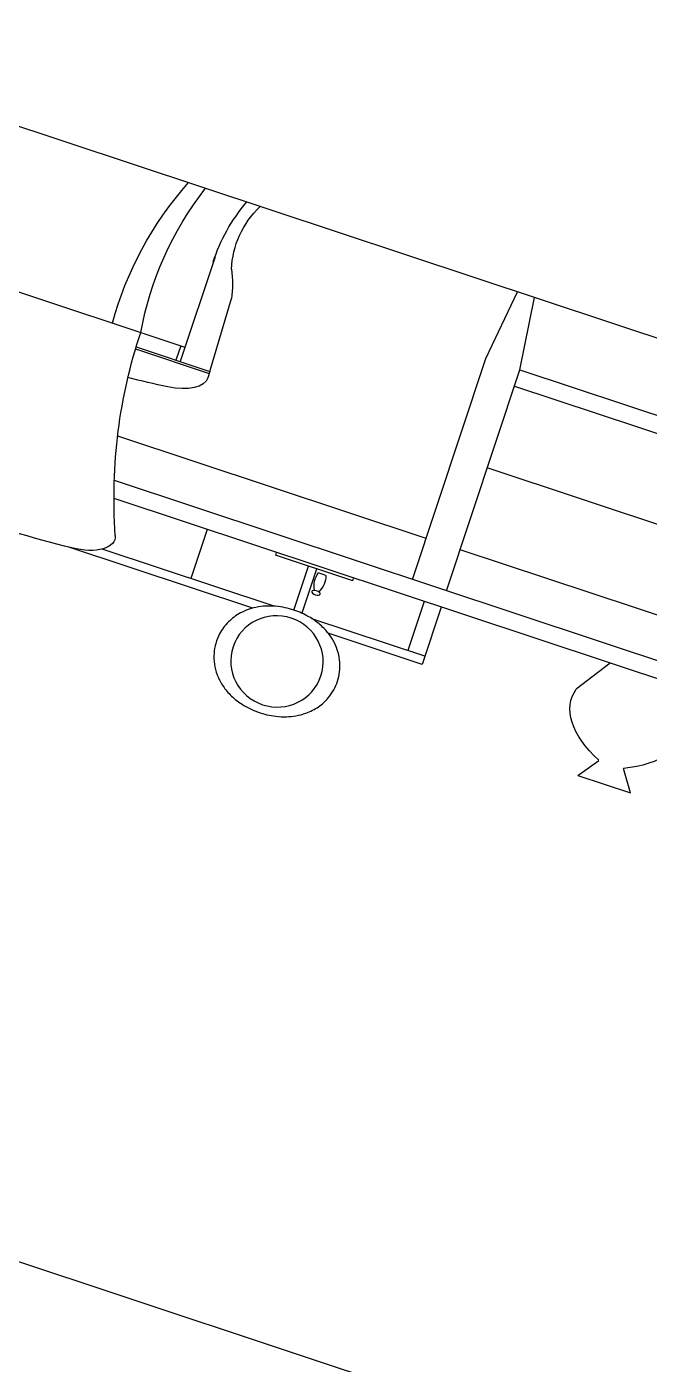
# Model space of a CAD drawing. Header units: millimetres. Extents: x -36495272392165 to 352544598049420, y -228287860276617 to 83349.
# Drawn here: x 303726495626777 to 315835559756516, y -125123754092354 to -99093793713234 of the extents above; entities that cross this region are included whole.
import ezdxf

# ---------------------------------------------------------------- set-up
doc = ezdxf.new("R2010")
doc.units = ezdxf.units.MM
doc.header["$MEASUREMENT"] = 0

# ---------------------------------------------------------------- blocks, each defined once
blk = doc.blocks.new('working_place (2)')
for p, q in [((46.1, 2531.7), (20372.3, 2531.7)), ((19164.7, 1052.4), (19226.5, 1052.4)), ((19164.7, 1052.4), (19181.6, 1004)), ((19226.5, 1052.4), (19210.5, 1004)), ((18761.7, 921.7), (18545.4, 921.7)), ((18960.7, 921.7), (18850.3, 921.7)), ((18960.7, 781.7), (18960.7, 921.7)), ((18783.8, 901.7), (18581.5, 901.7)), ((18685.7, 781.7), (18685.7, 901.7)), ((18806, 896), (18806, 788.2)), ((18815.7, 896), (18815.7, 788.2)), ((18960.7, 901.7), (18828.1, 901.7)), ((18940.7, 781.7), (18940.7, 901.7)), ((19159.5, 781.7), (19132.6, 863.9)), ((18827.7, 796.1), (18818.8, 796.1)), ((20040.7, 781.7), (18576.4, 781.7)), ((18857.8, 788.2), (18766.9, 788.2)), ((18766.9, 781.7), (18766.9, 788.2)), ((18857.8, 788.2), (18857.8, 781.7)), ((20040.7, 741.7), (18570.4, 741.7)), ((18920.7, 741.7), (18920.7, 201.7)), ((18960.7, 741.7), (18960.7, 201.7)), ((18920.7, 641.7), (18558.3, 641.7)), ((20000.7, 641.7), (18960.7, 641.7)), ((18546.5, 436.7), (18633.2, 436.7)), ((18633.2, 431.7), (18633.2, 447.6)), ((19215.7, 441.7), (18960.7, 441.7)), ((18546.5, 431.7), (18633.2, 431.7)), ((18593.2, 396.7), (18593.2, 431.7)), ((18598.2, 175.6), (18598.2, 431.7)), ((18633.2, 431.7), (18630.5, 255.6)), ((18223.2, 396.7), (18598.2, 396.7)), ((18960.7, 241.7), (20000.7, 241.7)), ((18920.7, 201.7), (18930.7, 31.7)), ((18960.7, 201.7), (18950.7, 31.7)), ((18960.7, 201.7), (20000.7, 201.7)), ((46.1, 31.7), (20372.3, 31.7))]:
    blk.add_line(p, q)
blk.add_circle((18823.2, 841.7), 5)
for centre, radius, start, end in [((19291.7, 886.8), 160.8, 133.2339, 188.3749), ((19100.3, 886.8), 160.8, 351.6251, 46.7661), ((18410.7, 18.6), 913.1, 81.2843, 98.7157), ((18541.5, 871.7), 50, 349.0327, 81.2843), ((20972.1, 400.7), 2425.9, 169.0327, 180.0942), ((18919.4, 812), 101.9, 165.5803, 188.93), ((18727, 812), 101.9, 351.07, 14.4201), ((18410.7, -323.4), 840.1, 77.3893, 80.5576), ((18583.2, 447.6), 50, 0, 77.3893), ((20098.5, 347.3), 1586.1, 178.2179, 191.4799), ((20101.8, 289.6), 1559.2, 176.0634, 189.523), ((18076.8, 312.1), 556.6, 347.4066, 354.1664), ((19385.9, 181.9), 787.7, 179.5394, 190.9958), ((19044.7, 132.9), 428.6, 172.2358, 193.6625)]:
    blk.add_arc(centre, radius, start, end)
blk.add_ellipse((18806, 1021.3), major_axis=(0, -105.8), ratio=0.487818)
blk.add_open_spline([(18806, 896), (18809.1, 896), (18812.1, 896.3), (18818.1, 897.6), (18821.1, 898.5), (18826.7, 900.8), (18829.3, 902.2), (18834.4, 905.5), (18836.8, 907.3), (18843.5, 913.1), (18847.3, 917.6), (18854.4, 927.3), (18857.5, 932.7), (18863, 944.2), (18865.4, 950.3), (18869.6, 963.2), (18871.4, 970), (18875.6, 990.8), (18877.1, 1005.6), (18877.2, 1035.2), (18875.8, 1050), (18871.3, 1073.4), (18868.9, 1082.4), (18862.8, 1099.3), (18859.2, 1107.1), (18852, 1118.9), (18848.7, 1123.3), (18842.2, 1130.7), (18838.9, 1133.7), (18831.9, 1139), (18828.1, 1141.2), (18820.8, 1144.3), (18817.5, 1145.3), (18810.8, 1146.6), (18807.3, 1146.8), (18800.4, 1146.5), (18797, 1145.9), (18790.4, 1144.1), (18787.2, 1142.8), (18781.2, 1139.6), (18778.4, 1137.8), (18773.1, 1133.7), (18770.6, 1131.4), (18763.8, 1124.3), (18760, 1119), (18753.1, 1107.4), (18750.1, 1101.1), (18744.8, 1087.7), (18742.6, 1080.6), (18739, 1065.7), (18737.6, 1058), (18734.7, 1034.5), (18734.3, 1018.2), (18736.5, 991.2), (18738.2, 980.3), (18743.2, 959.7), (18746.4, 949.9), (18753.3, 934.9), (18756.4, 929.2), (18763, 919.6), (18766.3, 915.6), (18772.9, 909.1), (18776.1, 906.4), (18783.1, 901.9), (18786.8, 900), (18794, 897.5), (18797.3, 896.7), (18802.4, 896.1), (18804.2, 896), (18806, 896)], degree=3, knots=[0, 0, 0, 0, 0.100851, 0.100851, 0.201703, 0.201703, 0.302554, 0.302554, 0.403406, 0.403406, 0.597057, 0.597057, 0.790708, 0.790708, 0.984359, 0.984359, 1.178011, 1.178011, 1.562818, 1.562818, 1.947625, 1.947625, 2.207347, 2.207347, 2.467069, 2.467069, 2.643162, 2.643162, 2.790882, 2.790882, 2.938601, 2.938601, 3.051598, 3.051598, 3.164595, 3.164595, 3.277592, 3.277592, 3.390589, 3.390589, 3.503586, 3.503586, 3.616583, 3.616583, 3.827674, 3.827674, 4.038764, 4.038764, 4.249855, 4.249855, 4.460946, 4.460946, 4.877745, 4.877745, 5.170212, 5.170212, 5.46268, 5.46268, 5.665832, 5.665832, 5.83565, 5.83565, 5.974424, 5.974424, 6.113197, 6.113197, 6.225144, 6.225144, 6.283185, 6.283185, 6.283185, 6.283185])

msp = doc.modelspace()

# ---------------------------------------------------------------- block references
at = {"color": 7, "xscale": -17440635077.23526, "yscale": 8388791957.977852, "zscale": 17440635077.23526, "rotation": 161.6396296788874}
msp.add_blockref('working_place (2)', (-18538461.3, -8837506.7), dxfattribs=at)

doc.saveas('drawing.dxf')
